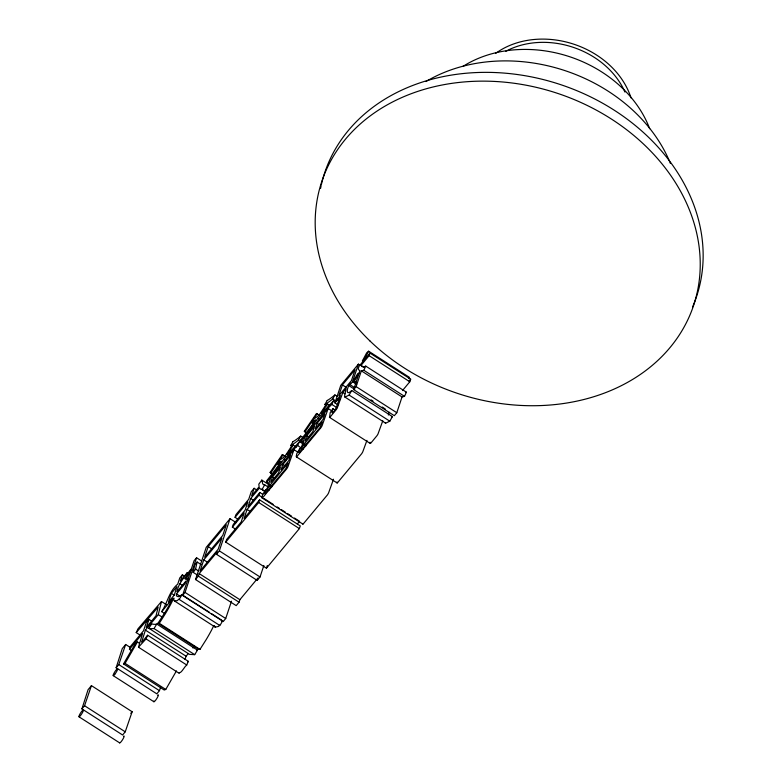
<?xml version="1.0" encoding="UTF-8"?>
<svg xmlns="http://www.w3.org/2000/svg" width="782" height="782" viewBox="0 0 782 782"><rect width="100%" height="100%" fill="white"/><g stroke="black" fill="none" stroke-linecap="round" stroke-linejoin="round"><path stroke-width="1.17" d="M179.058 672.862C181.6 673.224 184.435 666.508 186.742 665.013A44.721 7.947 -57.3 0 1 187.455 663.283L188.296 661.318L147.602 635.228L144.475 639.138A49.207 8.739 -57.3 0 1 143.595 640.223L141.933 642.042A2.835 0.508 -57.3 0 1 141.64 642.149L145.393 630.126L158.296 614.613L161.483 601.524L166.566 604.789M302.761 523.5L302.81 524.057A4.966 0.88 -57.3 0 0 303.123 524.067L327.492 494.82A5.787 1.026 -57.3 0 0 328.548 493.012L333.503 479.219M337.013 482.025L337.022 482.905A4.966 0.88 -57.3 0 0 337.345 482.914L361.704 453.668A5.787 1.026 -57.3 0 0 362.76 451.859L366.953 440.364M197.269 574.966L193.193 572.356L194.747 565.054L197.103 562.004L201.17 564.614M370.052 442.231L370.297 443.414A5.64 0.997 -57.3 0 0 370.834 443.12L377.022 435.613A4.897 0.87 -57.3 0 0 377.96 434.078L382.799 420.765M197.103 562.004L195.871 567.644A118.033 20.958 -57.3 0 0 195.627 569.101L193.193 572.356M388.331 415.047L389.123 412.241M265.039 491.995L265.704 489.552L267.737 490.861M301.95 449.709L299.917 448.399L299.252 450.843A44.046 7.82 -57.3 0 0 298.959 452.133L298.949 452.475A3.069 0.547 -57.3 0 0 299.203 452.514L319.672 427.989A3.187 0.567 -57.3 0 0 320.278 426.982L322.252 421.811L301.275 447.705L303.308 449.015M334.989 409.993L332.956 408.693L332.233 411.293A47.79 8.485 -57.3 0 0 331.91 412.671C332.927 413.795 335.82 408.82 336.475 407.129L340.356 395.467L334.94 402.896L337.99 404.851M354.148 387.305L350.072 384.695L350.58 383.17C347.609 385.272 344.451 397.598 351.704 390.511L392.398 416.611L389.807 421.185L385.624 423.199L344.784 396.982A19.892 3.529 -57.3 0 1 344.53 396.357L346.143 388.517L342.829 392.496L337.277 407.979A4.897 0.87 -57.3 0 1 336.338 409.524L330.151 417.021A5.64 0.997 -57.3 0 1 329.613 417.324L330.16 412.691A40.781 7.243 -57.3 0 0 332.956 408.693M81.905 708.893L88.073 689.704L91.445 685.638L132.138 711.737L125.237 731.815L122.598 734.992L81.905 708.893L84.544 705.726L91.445 685.638M160.603 687.319L159.45 690.662L156.811 693.839L116.127 667.74L122.285 648.552L125.667 644.485L129.734 647.095M184.435 576.09L182.401 574.79L180.339 580.987L187.357 572.551C183.555 578.768 178.14 584.154 176.996 591.779L185.881 581.094L185.041 583.607L176.488 593.9A28.602 5.083 -57.3 0 0 176.527 595.982L178.257 596.764L182.011 594.721L209.468 612.335M131.493 650.595L129.46 649.295L130.35 646.597L143.517 630.761L146.195 622.716L148.971 619.383L152.021 621.338M148.971 619.383L146.293 627.428L156.048 615.698L158.179 607.018L136.215 632.599L140.281 635.209M164.777 613.616L161.718 611.661C167.524 602.736 168.951 591.388 177.739 584.125L179.762 577.966L182.401 574.79M171.356 593.313L168.443 602.072L174.318 594.994L176.928 586.598L171.356 593.313L174.406 595.268M231.492 601.172L225.724 618.513L223.222 621.524L182.538 595.425L191.111 569.658A85.688 15.22 -57.3 0 0 189.674 572.189L186.536 577.859L185.051 578.709L188.1 580.664M182.538 595.425L185.041 592.414L196.575 557.752L201.658 561.007M257.268 578.788L239.879 599.696L239.048 602.218L236.203 605.63L195.52 579.54L206.223 547.351L230.045 518.701L236.154 522.611M195.52 579.54L198.354 576.119L199.195 573.607L217.337 551.779L216.506 554.301L257.19 580.391L260.035 576.979L263.857 565.484M203.77 559.853L200.055 571.016L218.198 549.199L221.912 538.026L203.77 559.853L207.836 562.463M208.178 546.589L204.659 557.195L222.802 535.367L226.321 524.771L208.178 546.589L212.254 549.199M216.506 554.301L219.341 550.88L230.045 518.701M184.992 659.48L186.087 656.215L188.354 653.478M262.869 494.439L259.82 492.484L258.91 495.211L247.083 509.444L244.072 518.486L259.575 499.835L300.268 525.934L299.379 528.593L266.437 568.211L225.744 542.122L226.633 539.463L241.198 521.936L244.209 512.894L232.381 527.127L235.431 529.082M238.129 519.287L235.069 517.332L235.978 514.605L248.744 499.248L251.247 491.731L254.121 488.281L257.17 490.236M232.381 527.127L233.29 524.399L245.118 510.167L247.835 501.976L235.069 517.332M265.137 491.419L262.087 489.454A75.786 13.46 -57.3 0 1 259.546 487.9L250.709 498.525L247.992 506.716L259.82 492.484M254.121 488.281L251.618 495.798L259.125 486.775L258.813 484.166L261.814 480.089L268.94 484.654M225.744 542.122L258.695 502.494L259.575 499.835M269.086 490.167L267.053 488.858L270.836 477.479L293.964 449.67L298.03 452.279M267.053 488.858L288.04 462.964L286.065 468.135A3.187 0.567 -57.3 0 1 285.459 469.141L264.99 493.667A3.069 0.547 -57.3 0 1 264.736 493.628L264.746 493.276A44.046 7.82 -57.3 0 1 265.039 491.986M272.547 476.883L270.728 482.338L278.548 472.934L280.367 467.48L272.547 476.883L274.58 478.183M282.869 464.459L281.051 469.923L288.841 460.559L290.66 455.095L282.869 464.459L284.902 465.769M293.964 449.67L287.864 466.922A5.787 1.026 -57.3 0 1 286.798 468.731L262.439 497.978A4.966 0.88 -57.3 0 1 262.126 497.968L262.136 496.893A66.284 11.769 -57.3 0 1 262.566 494.82L265.704 489.552M301.275 447.705L305.058 436.327L328.176 408.517L332.252 411.127M257.19 580.391L258.031 577.878M306.759 435.73L304.941 441.185L312.761 431.781L314.579 426.327L306.759 435.73L308.792 437.03M266.437 568.211L267.317 565.552M317.081 423.306L315.273 428.771L323.054 419.406L324.872 413.942L317.081 423.306L319.124 424.616M328.176 408.517L322.076 425.77A5.787 1.026 -57.3 0 1 321.021 427.578L296.652 456.825A4.966 0.88 -57.3 0 1 296.339 456.815L296.358 455.74A66.284 11.769 -57.3 0 1 296.779 453.668L299.917 448.399M334.94 402.896L340.786 385.321L358.4 364.138L360.434 365.438M342.399 384.93L338.782 395.809L351.441 380.58L355.067 369.7L342.399 384.93L346.465 387.54M350.072 384.695L352.545 381.724L358.4 364.138M369.974 353.093L369.114 355.673L361.059 365.36A60.683 10.782 -57.3 0 0 365.741 366.103L406.425 392.202L404.519 396.366L402.046 396.943L396.797 412.72L394.323 415.692L353.64 389.602L359.935 370.648A83.078 14.75 -57.3 0 1 358.195 368.781L359.046 366.23L369.974 353.093L410.658 379.182L409.797 381.772L402.476 390.58M353.64 389.602L356.113 386.621L361.352 370.854L363.835 370.277L365.741 366.113M116.127 667.74L118.766 664.573L125.667 644.485M147.602 635.228L146.762 637.183A44.721 7.947 -57.3 0 0 146.058 638.914L138.482 647.203L142.617 633.459L129.46 649.295M136.215 632.599L138.033 628.748L161.483 601.524M213.848 625.58L211.58 630.057A39.471 7.009 -57.3 0 1 206.292 639.432L199.977 649.392L199.439 649.295A37.428 6.647 -57.3 0 0 198.657 649.343L157.964 623.264L165.266 612.013A34.085 6.051 -57.3 0 0 169.606 604.427L172.548 598.641L161.718 611.661M293.025 441.595L290.66 445.632A146.293 25.982 -57.3 0 0 298.499 440.139L300.699 436.102L302.742 437.412M326.905 405.79L324.872 404.48A146.293 25.982 -57.3 0 0 332.712 398.986L334.921 394.949L336.954 396.259M344.94 397.1L349.124 395.086L351.704 390.511M176.439 670.907L165.764 689.46L164.23 690.027L123.546 663.928L125.071 663.361L137.397 642.002L139.431 643.303M157.974 623.244A37.428 6.647 -57.3 0 1 158.746 623.215L159.293 623.303L165.598 613.342A39.471 7.009 -57.3 0 0 170.896 603.958L173.858 598.025A35.63 6.324 -57.3 0 0 174.308 600.84L177.221 600.674L180.016 598.113A37.047 6.579 -57.3 0 1 182.001 594.721M174.572 601.035L215.255 627.135L218.53 626.441L220.71 624.212A37.047 6.579 -57.3 0 1 222.694 620.82L221.932 621.358M353.093 381.469L354.402 381.02L358.958 373.18L357.775 373.61A60.732 10.782 -57.3 0 0 356.524 375.683L353.093 381.469L356.142 383.424M324.872 404.48L327.238 400.443M148.854 628.278A246.868 43.841 -57.3 0 0 150.144 628.679L154.015 628.562L156.781 624.046L197.465 650.145L194.698 654.661L189.537 654.378L148.854 628.278L151.767 623.733A154.611 27.458 -57.3 0 0 156.771 624.056M279.604 465.124L277.571 463.814L280.005 459.865A78.806 13.998 -57.3 0 0 284.804 456.375A70.048 12.444 -57.3 0 0 292.126 445.241L293.211 445.075L296.261 447.03M313.826 423.971L311.783 422.661L314.227 418.712A78.806 13.998 -57.3 0 0 319.017 415.222A70.048 12.444 -57.3 0 0 326.348 404.089L327.423 403.923L329.457 405.223M270.787 472.993L282.879 455.095L282.292 454.635L274.736 465.564A166.722 29.608 -57.3 0 0 272.615 468.682L270.103 472.416L272.83 474.293M305.009 431.84L317.091 413.942L316.505 413.483L308.949 424.411A166.722 29.608 -57.3 0 0 306.827 427.529L304.315 431.273L307.043 433.14M302.683 448.819L297.6 445.554L283.778 459.337L266.867 482.269L268.9 483.569M335.781 401.84L333.748 400.531A28.484 5.054 -57.3 0 0 331.803 404.411L317.991 418.184L301.08 441.116L304.13 443.071M188.296 661.318L187.465 662.364M196.575 557.752L194.063 560.762L191.473 568.563L189 571.74A90.507 16.07 -57.3 0 0 185.051 578.709M130.78 713.36L132.138 711.737M409.094 381.059L410.658 379.182M192.91 648.004L194.425 646.186M297.375 523.979L299.594 521.311L294.511 518.046M368.654 351.206L366.69 352.819L362.359 360.971L364.451 359.261L367.247 353.845A66.959 11.896 -57.3 0 1 368.654 351.206L409.338 377.305A66.959 11.896 -57.3 0 0 408.663 378.566M392.398 416.611L391.45 417.344M137.397 642.002L135.853 642.833L127.173 657.613A211.384 37.546 -57.3 0 0 123.546 663.928M369.114 355.673L409.797 381.772M361.059 365.36L364.109 367.315M363.835 370.277L404.519 396.366M361.352 370.854L402.046 396.943M354.402 381.02L356.445 382.32M352.545 381.724L356.621 384.333M356.113 386.621L396.797 412.72M348.645 385.497L354.745 389.416M371.02 399.856L373.063 401.156M382.212 407.031L385.262 408.986M349.124 395.086L389.807 421.185M342.829 392.496L344.862 393.796M337.922 398.4L339.955 399.71M337.413 399.925L339.447 401.225M332.712 398.986L335.771 400.941M331.812 404.402L336.895 407.666M329.398 417.275L370.082 443.374M316.505 413.483L319.555 415.438M317.091 413.942L319.124 415.242M317.991 418.184L320.024 419.484M304.315 431.273L307.365 433.228M302.702 441.263L300.787 440.158A36.431 6.471 -57.3 0 1 301.09 441.097M304.139 443.599L306.173 444.899M298.499 440.139L302.566 442.739M302.575 443.638L299.526 441.683A28.484 5.054 -57.3 0 0 297.59 445.564M303.778 444.694L305.811 446.004M296.339 456.815L337.101 482.953M282.292 454.635L285.342 456.59M282.879 455.095L284.912 456.395M283.778 459.337L285.811 460.637M270.103 472.416L272.136 473.726M269.927 484.752L271.96 486.052M269.565 485.847L271.598 487.157M267.767 486.766L264.717 484.811A66.206 11.759 -57.3 0 1 262.762 483.931L261.814 480.089M261.569 489.219L264.619 491.174M258.91 495.211L261.96 497.176M263.993 498.476L273.153 504.351M277.219 506.961L279.252 508.261M281.285 509.571L285.352 512.181M287.385 513.481L291.461 516.091M262.126 497.968L302.888 524.106M258.695 502.494L299.379 528.593M250.709 498.525L253.759 500.48M247.083 509.444L250.132 511.399M219.341 550.88L260.035 576.979M195.627 569.101L198.677 571.056M199.195 573.607L239.879 599.696M198.354 576.119L239.048 602.218M186.536 577.859L188.57 579.159M179.537 583.47L182.587 585.425M185.041 592.414L225.724 618.513M211.502 613.645L221.677 620.165M176.488 593.9L180.554 596.5M179.244 599.471L219.938 625.561M158.296 614.613L162.363 617.223M159.293 623.303L199.977 649.392M154.015 628.562L194.698 654.661M145.393 630.126L186.087 656.215M146.058 638.914L186.742 665.013M138.482 647.203L179.166 673.302M125.071 663.361L165.764 689.46M118.766 664.573L159.45 690.662M113.185 675.628L153.868 701.728M84.544 705.726L125.237 731.815M78.962 716.781L119.656 742.88M215.255 627.135L214.991 626.929A35.63 6.324 -57.3 0 1 214.532 625.864M385.624 423.199L385.477 423.082A19.892 3.529 -57.3 0 1 385.272 422.71M406.425 392.202A60.683 10.782 -57.3 0 1 405.545 392.584M197.455 650.155A154.611 27.458 -57.3 0 1 196.732 650.292M157.612 695.198A4.076 0.723 -57.3 0 1 157.984 696.351A4.076 0.723 -57.3 0 1 155.119 700.828A4.076 0.723 -57.3 0 1 153.898 701.004M123.556 736.224A4.076 0.723 -57.3 0 1 122.598 739.655A4.076 0.723 -57.3 0 1 119.597 742.529M315.625 420.11A74.036 13.147 -57.3 0 1 311.783 422.671M315.625 420.149A91.201 16.197 -57.3 0 1 300.679 439.895M333.767 400.472A114.172 20.273 -57.3 0 1 321.402 413.199M327.423 403.923A69.207 12.287 -57.3 0 1 321.441 413.121M334.95 394.89A108.043 19.188 -57.3 0 1 327.199 400.511M277.571 463.824A74.036 13.147 -57.3 0 0 281.412 461.263A91.201 16.197 -57.3 0 1 266.467 481.047L266.574 481.311A36.431 6.471 -57.3 0 1 266.877 482.25M299.555 441.625A114.172 20.273 -57.3 0 1 287.18 454.352M293.211 445.075A69.207 12.287 -57.3 0 1 287.219 454.274M300.728 436.043A108.043 19.188 -57.3 0 1 292.986 441.664M262.078 489.464A35.552 6.315 -57.3 0 1 264.727 484.801M495.544 53.479A82.306 66.411 18.4 0 1 573.548 44.105A82.306 66.411 18.4 0 1 631.006 97.877M505.827 51.27A78.386 63.254 18.4 0 1 624.945 92.071M462.788 66.519A117.574 94.876 18.4 0 1 649.656 128.678M425.975 81.533A156.762 126.508 18.4 0 1 670.418 163.448M321.304 184.943A195.959 158.13 18.4 0 1 559.765 84.348A195.959 158.13 18.4 0 1 692.539 307.043M320.561 188.452A195.959 158.13 18.4 0 1 321.05 186.106M114.759 674.338A4.076 0.723 -57.3 0 0 117.613 668.796A4.076 0.723 -57.3 0 0 113.82 673.498A4.076 0.723 -57.3 0 0 114.759 674.338M80.546 715.491A4.076 0.723 -57.3 0 0 83.4 709.948A4.076 0.723 -57.3 0 0 79.608 714.65A4.076 0.723 -57.3 0 0 80.546 715.491M370.033 341.04A195.959 158.13 18.4 0 0 693.096 306.915A195.959 158.13 18.4 0 0 460.002 82.335A195.959 158.13 18.4 0 0 370.033 341.04"/></g></svg>
